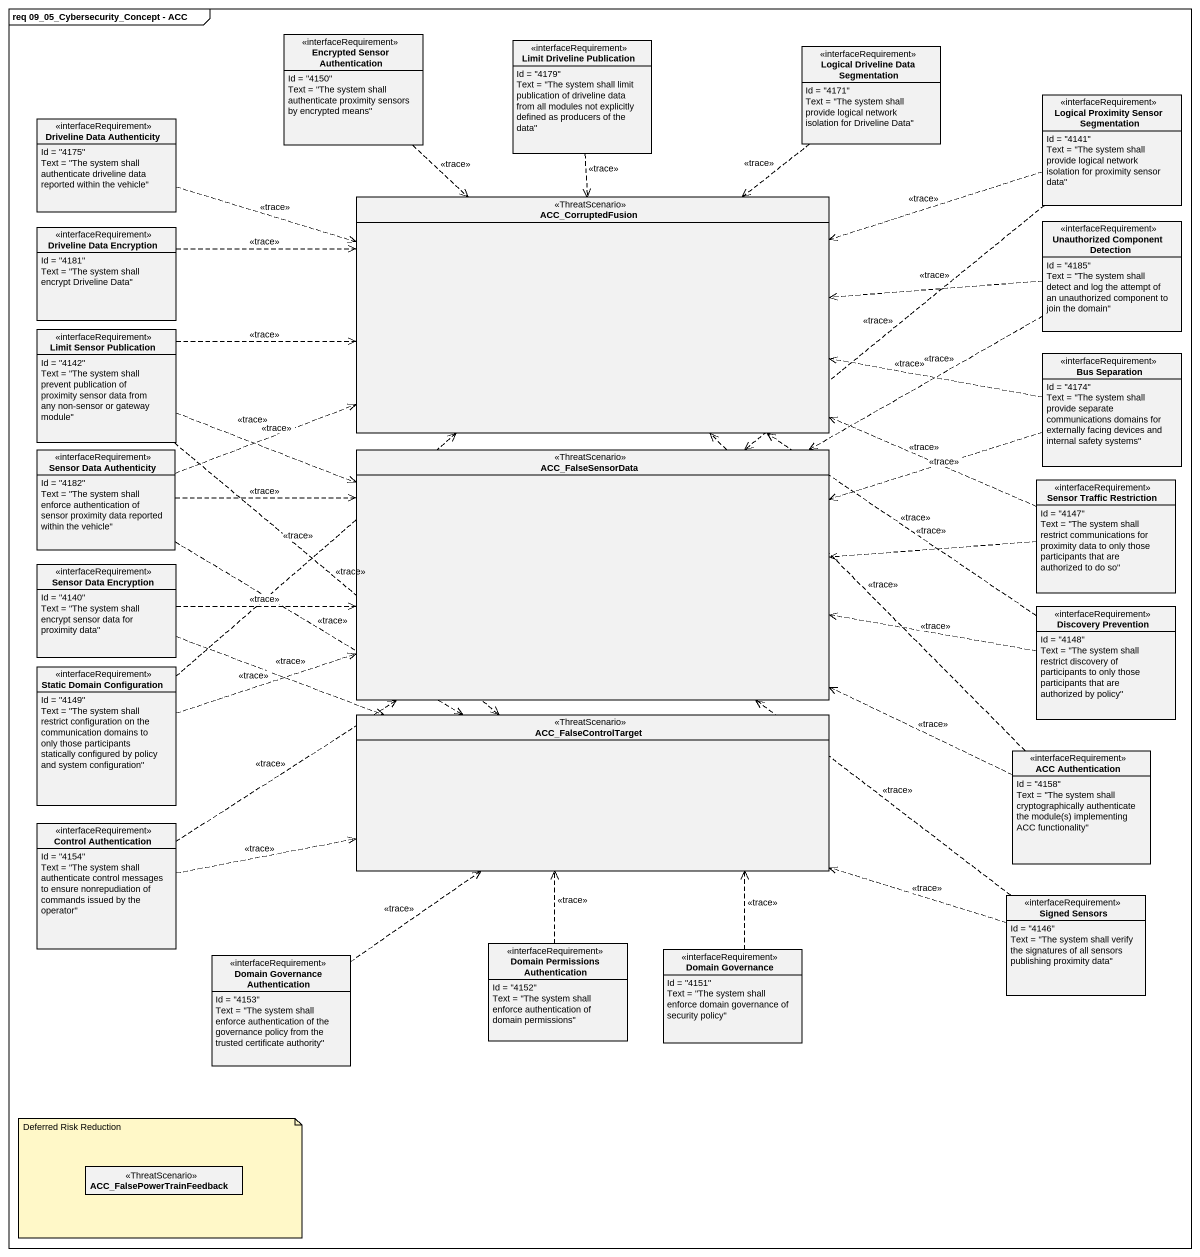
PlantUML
@startuml
mainframe req 09_05_Cybersecurity_Concept - ACC
hide circle
hide empty members
class "Encrypted Sensor Authentication" as Encrypted_Sensor <<interfaceRequirement>> {
  Id = "4150"
  Text = "The system shall authenticate proximity sensors by encrypted means"
}
class "Limit Driveline Publication" as Limit_Driveline_Publication <<interfaceRequirement>> {
  Id = "4179"
  Text = "The system shall limit publication of driveline data from all modules not explicitly defined as producers of the data"
}
class "Logical Driveline Data Segmentation" as Logical_Driveline_Data <<interfaceRequirement>> {
  Id = "4171"
  Text = "The system shall provide logical network isolation for Driveline Data"
}
class "Driveline Data Authenticity" as Driveline_Data_Authenticity <<interfaceRequirement>> {
  Id = "4175"
  Text = "The system shall authenticate driveline data reported within the vehicle"
}
class "Logical Proximity Sensor Segmentation" as Logical_Proximity_Sensor <<interfaceRequirement>> {
  Id = "4141"
  Text = "The system shall provide logical network isolation for proximity sensor data"
}
class ACC_CorruptedFusion <<ThreatScenario>>
class "Driveline Data Encryption" as Driveline_Data_Encryption <<interfaceRequirement>> {
  Id = "4181"
  Text = "The system shall encrypt Driveline Data"
}
class "Unauthorized Component Detection" as Unauthorized_Component <<interfaceRequirement>> {
  Id = "4185"
  Text = "The system shall detect and log the attempt of an unauthorized component to join the domain"
}
class "Limit Sensor Publication" as Limit_Sensor_Publication <<interfaceRequirement>> {
  Id = "4142"
  Text = "The system shall prevent publication of proximity sensor data from any non-sensor or gateway module"
}
class "Bus Separation" as Bus_Separation <<interfaceRequirement>> {
  Id = "4174"
  Text = "The system shall provide separate communications domains for externally facing devices and internal safety systems"
}
class "Sensor Data Authenticity" as Sensor_Data_Authenticity <<interfaceRequirement>> {
  Id = "4182"
  Text = "The system shall enforce authentication of sensor proximity data reported within the vehicle"
}
class ACC_FalseSensorData <<ThreatScenario>>
class "Sensor Traffic Restriction" as Sensor_Traffic_Restriction <<interfaceRequirement>> {
  Id = "4147"
  Text = "The system shall restrict communications for proximity data to only those participants that are authorized to do so"
}
class "Sensor Data Encryption" as Sensor_Data_Encryption <<interfaceRequirement>> {
  Id = "4140"
  Text = "The system shall encrypt sensor data for proximity data"
}
class "Discovery Prevention" as Discovery_Prevention <<interfaceRequirement>> {
  Id = "4148"
  Text = "The system shall restrict discovery of participants to only those participants that are authorized by policy"
}
class "Static Domain Configuration" as Static_Domain_Configuration <<interfaceRequirement>> {
  Id = "4149"
  Text = "The system shall restrict configuration on the communication domains to only those participants statically configured by policy and system configuration"
}
class ACC_FalseControlTarget <<ThreatScenario>>
class "ACC Authentication" as ACC_Authentication <<interfaceRequirement>> {
  Id = "4158"
  {field} Text = "The system shall cryptographically authenticate the module(s) implementing ACC functionality"
}
class "Control Authentication" as Control_Authentication <<interfaceRequirement>> {
  Id = "4154"
  Text = "The system shall authenticate control messages to ensure nonrepudiation of commands issued by the operator"
}
class "Signed Sensors" as Signed_Sensors <<interfaceRequirement>> {
  Id = "4146"
  Text = "The system shall verify the signatures of all sensors publishing proximity data"
}
class "Domain Governance Authentication" as Domain_Governance <<interfaceRequirement>> {
  Id = "4153"
  Text = "The system shall enforce authentication of the governance policy from the trusted certificate authority"
}
class "Domain Permissions Authentication" as Domain_Permissions <<interfaceRequirement>> {
  Id = "4152"
  Text = "The system shall enforce authentication of domain permissions"
}
class "Domain Governance" as Domain_Governance_2 <<interfaceRequirement>> {
  Id = "4151"
  Text = "The system shall enforce domain governance of security policy"
}
class ACC_FalsePowerTrainFeedback <<ThreatScenario>>
Encrypted_Sensor ..> ACC_CorruptedFusion : <<trace>>
Limit_Driveline_Publication ..> ACC_CorruptedFusion : <<trace>>
Logical_Driveline_Data ..> ACC_CorruptedFusion : <<trace>>
Driveline_Data_Authenticity .right.> ACC_CorruptedFusion : <<trace>>
Logical_Proximity_Sensor .left.> ACC_CorruptedFusion : <<trace>>
Logical_Proximity_Sensor ..> ACC_FalseSensorData : <<trace>>
Driveline_Data_Encryption .right.> ACC_CorruptedFusion : <<trace>>
Unauthorized_Component .left.> ACC_CorruptedFusion : <<trace>>
Unauthorized_Component .left.> ACC_FalseSensorData : <<trace>>
Limit_Sensor_Publication .right.> ACC_CorruptedFusion : <<trace>>
Limit_Sensor_Publication .right.> ACC_FalseSensorData : <<trace>>
Limit_Sensor_Publication ..> ACC_FalseControlTarget : <<trace>>
Bus_Separation .left.> ACC_CorruptedFusion : <<trace>>
Bus_Separation .left.> ACC_FalseSensorData : <<trace>>
Sensor_Data_Authenticity .right.> ACC_CorruptedFusion : <<trace>>
Sensor_Data_Authenticity .right.> ACC_FalseSensorData : <<trace>>
Sensor_Data_Authenticity ..> ACC_FalseControlTarget : <<trace>>
Sensor_Traffic_Restriction .left.> ACC_CorruptedFusion : <<trace>>
Sensor_Traffic_Restriction .left.> ACC_FalseSensorData : <<trace>>
Sensor_Data_Encryption .right.> ACC_FalseSensorData : <<trace>>
Sensor_Data_Encryption .right.> ACC_FalseControlTarget : <<trace>>
Discovery_Prevention .up.> ACC_CorruptedFusion : <<trace>>
Discovery_Prevention .left.> ACC_FalseSensorData : <<trace>>
Static_Domain_Configuration .up.> ACC_CorruptedFusion : <<trace>>
Static_Domain_Configuration .right.> ACC_FalseSensorData : <<trace>>
ACC_Authentication .up.> ACC_CorruptedFusion : <<trace>>
ACC_Authentication .left.> ACC_FalseSensorData : <<trace>>
Control_Authentication .up.> ACC_FalseSensorData : <<trace>>
Control_Authentication .right.> ACC_FalseControlTarget : <<trace>>
Signed_Sensors .up.> ACC_FalseSensorData : <<trace>>
Signed_Sensors .left.> ACC_FalseControlTarget : <<trace>>
Domain_Governance .up.> ACC_FalseControlTarget : <<trace>>
Domain_Permissions .up.> ACC_FalseControlTarget : <<trace>>
Domain_Governance_2 .up.> ACC_FalseControlTarget : <<trace>>
note as N1
  Deferred Risk Reduction
end note
@enduml
